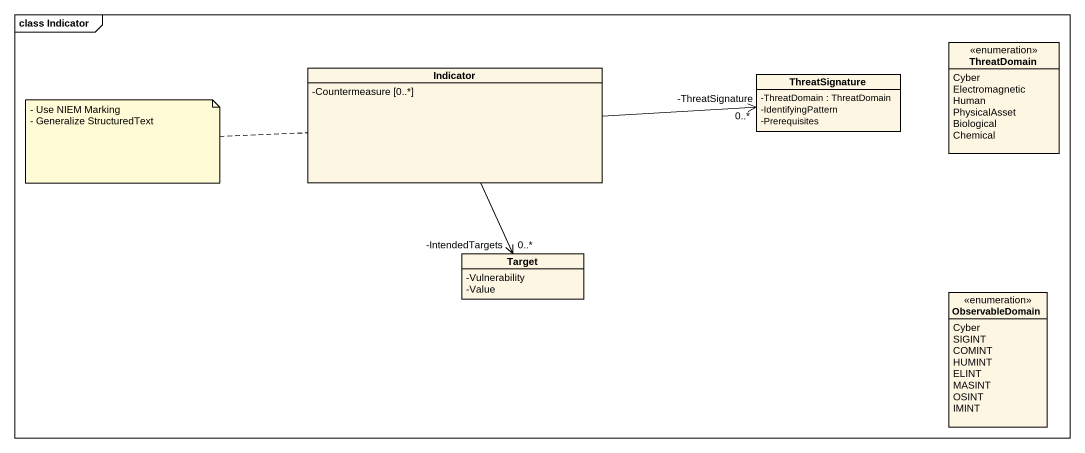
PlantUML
@startuml
mainframe class Indicator
hide circle
hide empty members
skinparam classAttributeIconSize 0
enum ThreatDomain {
  Cyber
  Electromagnetic
  Human
  PhysicalAsset
  Biological
  Chemical
}
class Indicator {
  -Countermeasure [0..*]
}
class ThreatSignature {
  -ThreatDomain : ThreatDomain
  -IdentifyingPattern
  -Prerequisites
}
class Target {
  -Vulnerability
  -Value
}
enum ObservableDomain {
  Cyber
  SIGINT
  COMINT
  HUMINT
  ELINT
  MASINT
  OSINT
  IMINT
}
ThreatSignature "-ThreatSignature\n0..*" <-left- Indicator
Target "-IntendedTargets\n0..*" <-up- Indicator
note left of Indicator
  - Use NIEM Marking
  - Generalize StructuredText
end note
@enduml
